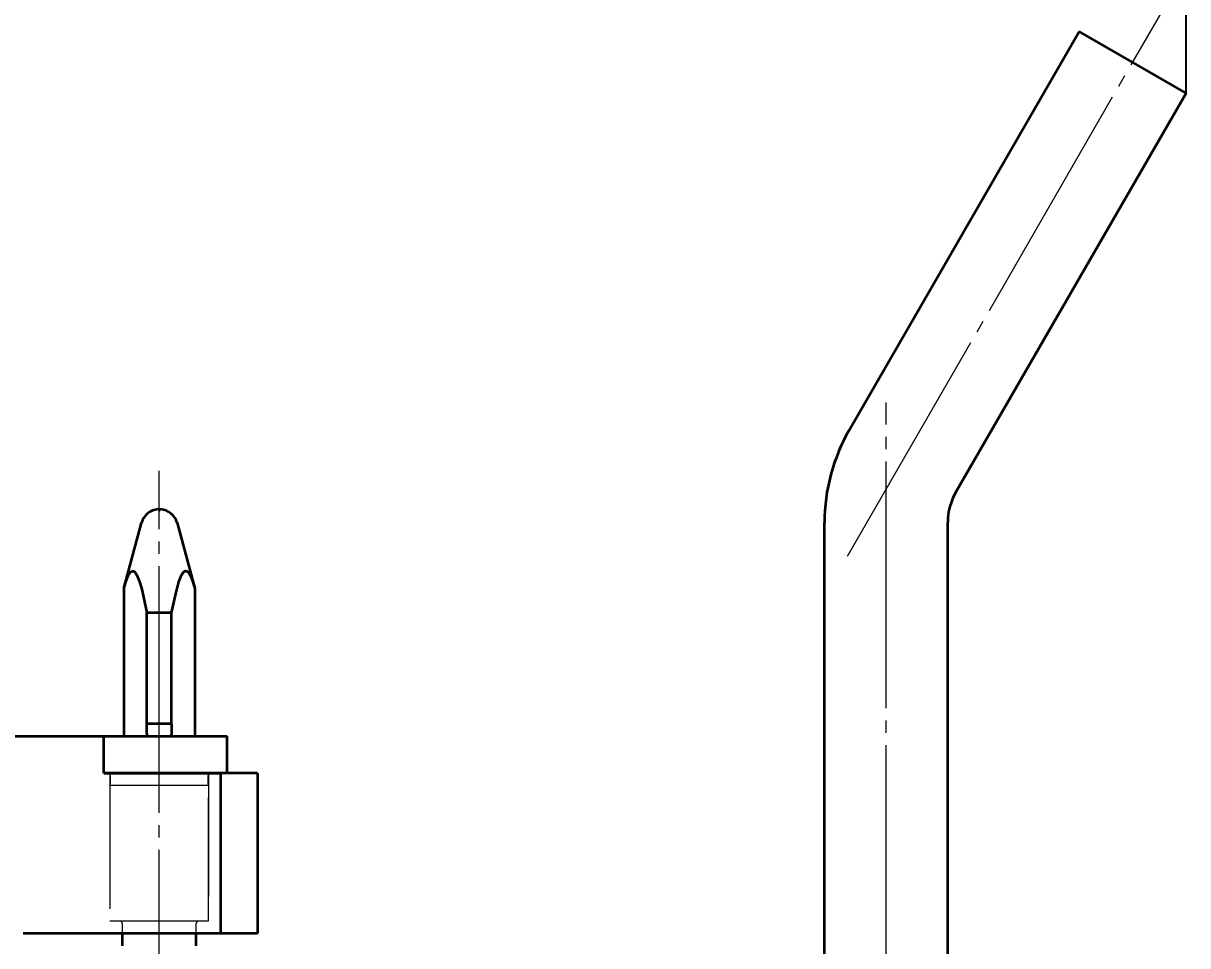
# Model space of a CAD drawing. Header units: millimetres. Extents: x 5606 to 13175, y -3239 to -2051.
# Drawn here: x 6516 to 6610.4, y -2405.8 to -2331 of the extents above; entities that cross this region are included whole.
import ezdxf

# ---------------------------------------------------------------- set-up
doc = ezdxf.new("R2010")
doc.units = ezdxf.units.MM
doc.linetypes.add('CENTER-HOKUTO', pattern=[23, 20, -1, 1, -1])
doc.linetypes.add('HIDDEN-HOKUTO', pattern=[3.8, 2.5, -1.3])
doc.layers.add('AM_7', color=2, linetype='CENTER-HOKUTO', lineweight=30)
doc.layers.add('AM_HID', color=1, linetype='HIDDEN-HOKUTO', lineweight=25)
doc.layers.add('word_dim', color=253, linetype='Continuous')
doc.styles.get("Standard").update_dxf_attribs({"font": 'romans.shx', "bigfont": 'bigfont.shx'})
doc.dimstyles.new('RS1-4', dxfattribs={"dimscale": 4, "dimtxt": 3.5, "dimasz": 3, "dimexe": 1, "dimexo": 0, "dimgap": 1, "dimtad": 3, "dimdsep": 46, "dimtxsty": 'Standard', "dimblk1": 'OPEN', "dimblk2": 'OPEN', "dimsah": 1, "dimcen": 0, "dimclrd": 256, "dimclre": 256, "dimclrt": 3, "dimadec": 0, "dimazin": 0, "dimtfac": 1, "dimtmove": 0, "dimatfit": 3, "dimldrblk": 'OPEN', "dimfxl": 0, "dimtolj": 1, "dimtzin": 0, "dimarcsym": 0})

# ---------------------------------------------------------------- blocks, each defined once
blk = doc.blocks.new('_Open')
at = {"color": 0, "lineweight": -2}
for p, q in [((-1, 0.1667), (0, 0)), ((-1, -0.1667), (0, 0)), ((0, 0), (-1, 0))]:
    blk.add_line(p, q, dxfattribs=at)
blk = doc.blocks.new('*D266')
at = {"layer": 'DEFPOINTS', "color": 0, "linetype": 'Continuous', "ltscale": 2}
for p in [(6610.313, -2218.944), (6610.313, -2336.642), (6330.982, -2565.284)]:
    blk.add_point(p, dxfattribs=at)
at = {"layer": 'word_dim', "linetype": 'Continuous', "lineweight": -2, "ltscale": 2}
for p, q in [((6330.982, -2565.284), (6330.982, -2214.944)), ((6610.313, -2336.642), (6610.313, -2214.944)), ((6342.982, -2218.944), (6598.313, -2218.944))]:
    blk.add_line(p, q, dxfattribs=at)
at = {"layer": 'word_dim', "linetype": 'Continuous', "lineweight": -2, "ltscale": 2, "xscale": 12, "yscale": 12, "zscale": 12, "rotation": 180}
blk.add_blockref('_Open', (6330.982, -2218.944), dxfattribs=at)
at = {"layer": 'word_dim', "linetype": 'Continuous', "lineweight": -2, "ltscale": 2, "xscale": 12, "yscale": 12, "zscale": 12}
blk.add_blockref('_Open', (6610.313, -2218.944), dxfattribs=at)
at = {"layer": 'word_dim', "color": 3, "linetype": 'Continuous', "ltscale": 2, "insert": (6470.648, -2207.944), "char_height": 14, "attachment_point": 5}
blk.add_mtext('\\A1;279.33', dxfattribs=at)

msp = doc.modelspace()

# ---------------------------------------------------------------- linework, layer by layer
at = {"color": 7, "lineweight": 35}
for p, q in [((6582.992, -2363.963), (6601.652, -2331.642)), ((6591.652, -2368.963), (6610.313, -2336.642)), ((6580.982, -2418.784), (6580.982, -2371.463)), ((6590.982, -2423.784), (6590.982, -2371.463))]:
    msp.add_line(p, q, dxfattribs=at)
at = {"color": 7, "lineweight": 35, "ltscale": 0.250003}
msp.add_line((6610.313, -2336.642), (6601.652, -2331.642), dxfattribs=at)
at = {"color": 7, "lineweight": 35, "ltscale": 0.00246}
for p, q in [((6526.914, -2370.393), (6527.012, -2370.393)), ((6526.914, -2370.393), (6527.012, -2370.393)), ((6527.012, -2370.393), (6527.111, -2370.393)), ((6527.012, -2370.393), (6527.111, -2370.393))]:
    msp.add_line(p, q, dxfattribs=at)
at = {"color": 7, "lineweight": 35, "ltscale": 0.137865}
for p, q in [((6524.136, -2376.829), (6525.563, -2371.502)), ((6528.461, -2371.502), (6529.889, -2376.829))]:
    msp.add_line(p, q, dxfattribs=at)
at = {"color": 7, "lineweight": 35, "ltscale": 0.298874}
for p, q in [((6524.136, -2376.829), (6524.136, -2388.784)), ((6529.889, -2376.829), (6529.889, -2388.784))]:
    msp.add_line(p, q, dxfattribs=at)
at = {"color": 7, "lineweight": 35, "ltscale": 0.225}
for p, q in [((6526.012, -2387.784), (6526.012, -2378.784)), ((6528.012, -2387.784), (6528.012, -2378.784))]:
    msp.add_line(p, q, dxfattribs=at)
at = {"color": 7, "lineweight": 35, "ltscale": 0.05}
for p, q in [((6528.012, -2378.784), (6526.012, -2378.784)), ((6528.012, -2387.784), (6526.012, -2387.784))]:
    msp.add_line(p, q, dxfattribs=at)
at = {"color": 7, "lineweight": 35, "ltscale": 0.017579}
for p, q in [((6525.994, -2388.583), (6525.994, -2387.88)), ((6528.031, -2388.583), (6528.031, -2387.88))]:
    msp.add_line(p, q, dxfattribs=at)
at = {"color": 7, "lineweight": 35, "ltscale": 0.363248}
msp.add_line((6507.982, -2388.784), (6522.512, -2388.784), dxfattribs=at)
at = {"color": 7, "lineweight": 35, "ltscale": 0.075}
for p, q in [((6522.512, -2391.784), (6522.512, -2388.784)), ((6532.512, -2391.784), (6532.512, -2388.784)), ((6534.982, -2391.784), (6531.982, -2391.784)), ((6534.982, -2404.784), (6531.982, -2404.784))]:
    msp.add_line(p, q, dxfattribs=at)
at = {"color": 7, "lineweight": 35, "ltscale": 0.25}
for p, q in [((6522.512, -2388.784), (6532.512, -2388.784)), ((6532.512, -2391.784), (6522.512, -2391.784))]:
    msp.add_line(p, q, dxfattribs=at)
at = {"color": 7, "lineweight": 35, "ltscale": 0.236752}
msp.add_line((6522.512, -2391.784), (6531.982, -2391.784), dxfattribs=at)
at = {"color": 7, "lineweight": 35, "ltscale": 0.325}
for p, q in [((6531.982, -2391.784), (6531.982, -2404.784)), ((6534.982, -2391.784), (6534.982, -2404.784))]:
    msp.add_line(p, q, dxfattribs=at)
at = {"color": 7, "lineweight": 35, "ltscale": 0.4}
msp.add_line((6531.982, -2404.784), (6515.982, -2404.784), dxfattribs=at)
at = {"color": 7, "lineweight": 35, "ltscale": 0.025}
for p, q in [((6524.012, -2404.784), (6524.012, -2405.784)), ((6530.012, -2405.784), (6530.012, -2404.784))]:
    msp.add_line(p, q, dxfattribs=at)
at = {"color": 7, "lineweight": 35}
for points in [[(6524.136, -2376.829), (6524.344, -2376.144), (6524.552, -2375.662), (6524.709, -2375.455), (6524.798, -2375.4)], [(6524.798, -2375.4), (6524.908, -2375.4), (6524.993, -2375.448), (6525.067, -2375.523), (6525.195, -2375.73), (6525.413, -2376.279), (6525.589, -2376.883), (6525.742, -2377.506), (6526.012, -2378.784)], [(6528.012, -2378.784), (6528.346, -2377.238), (6528.611, -2376.28), (6528.829, -2375.732), (6528.951, -2375.532), (6529.02, -2375.457), (6529.149, -2375.392), (6529.23, -2375.401)], [(6529.23, -2375.401), (6529.301, -2375.442), (6529.428, -2375.588), (6529.535, -2375.782), (6529.653, -2376.067), (6529.889, -2376.829)], [(6525.994, -2388.583), (6526.011, -2388.677), (6526.074, -2388.762), (6526.137, -2388.784)], [(6527.887, -2388.784), (6527.962, -2388.753), (6527.995, -2388.714), (6528.031, -2388.583)]]:
    msp.add_lwpolyline(points, dxfattribs=at)
for centre, radius, start, end in [((6595.982, -2371.463), 15, 150, 179.99999), ((6595.982, -2371.463), 5, 150, 179.99999), ((6527.012, -2371.89), 1.5, 93.76041, 164.99999), ((6527.012, -2371.89), 1.5, 15, 86.23959), ((6526.255, -2387.88), 0.261, 158.38112, 180.11877), ((6527.769, -2387.88), 0.262, 359.88616, 21.59719)]:
    msp.add_arc(centre, radius, start, end, dxfattribs=at)
at = {"layer": 'AM_7', "color": 2, "lineweight": 13}
for p, q in [((6582.858, -2374.195), (6610.447, -2326.41)), ((6585.982, -2478.516), (6585.982, -2361.731)), ((6527.012, -2418.012), (6527.012, -2367.274)), ((6527.012, -2370.581), (6527.012, -2370.376))]:
    msp.add_line(p, q, dxfattribs=at)
at = {"layer": 'AM_HID', "color": 1, "lineweight": 13, "ltscale": 4}
for p, q in [((6527.012, -2370.564), (6526.914, -2370.393)), ((6527.111, -2370.393), (6527.012, -2370.564)), ((6526.012, -2387.784), (6526.012, -2378.784)), ((6528.012, -2378.784), (6526.012, -2378.784)), ((6528.012, -2387.784), (6528.012, -2378.784)), ((6525.994, -2388.583), (6525.994, -2387.88)), ((6528.012, -2387.784), (6526.012, -2387.784)), ((6528.031, -2388.583), (6528.031, -2387.88)), ((6522.512, -2391.784), (6522.512, -2388.784)), ((6523.012, -2391.784), (6523.012, -2404.784)), ((6531.012, -2391.784), (6531.012, -2404.784)), ((6531.982, -2391.784), (6531.982, -2404.784)), ((6523.037, -2391.984), (6523.037, -2392.687)), ((6530.987, -2392.687), (6530.987, -2391.984)), ((6523.012, -2392.784), (6523.012, -2403.784)), ((6527.012, -2392.784), (6523.012, -2392.784)), ((6527.012, -2392.784), (6523.012, -2392.784)), ((6531.012, -2392.784), (6527.012, -2392.784)), ((6531.012, -2392.784), (6527.012, -2392.784)), ((6531.012, -2403.784), (6531.012, -2392.784)), ((6527.012, -2403.784), (6523.012, -2403.784)), ((6524.012, -2403.984), (6524.012, -2404.784)), ((6531.012, -2403.784), (6527.012, -2403.784)), ((6530.012, -2404.784), (6530.012, -2403.984))]:
    msp.add_line(p, q, dxfattribs=at)
for points in [[(6524.795, -2375.401), (6524.724, -2375.442), (6524.597, -2375.588), (6524.49, -2375.782), (6524.371, -2376.067), (6524.136, -2376.829)], [(6526.012, -2378.784), (6525.679, -2377.238), (6525.413, -2376.28), (6525.196, -2375.732), (6525.074, -2375.532), (6525.004, -2375.457), (6524.876, -2375.392), (6524.795, -2375.401)], [(6529.226, -2375.4), (6529.116, -2375.4), (6529.031, -2375.448), (6528.958, -2375.523), (6528.83, -2375.73), (6528.612, -2376.279), (6528.436, -2376.883), (6528.283, -2377.506), (6528.012, -2378.784)], [(6529.889, -2376.829), (6529.681, -2376.144), (6529.473, -2375.662), (6529.316, -2375.455), (6529.226, -2375.4)], [(6526.137, -2388.784), (6526.063, -2388.753), (6526.03, -2388.714), (6525.994, -2388.583)], [(6528.031, -2388.583), (6528.014, -2388.677), (6527.951, -2388.762), (6527.887, -2388.784)]]:
    msp.add_lwpolyline(points, dxfattribs=at)
for centre, radius, start, end in [((6526.256, -2387.88), 0.262, 158.40281, 180.11384), ((6527.769, -2387.88), 0.261, 359.88123, 21.61889), ((6522.837, -2391.984), 0.2, 360, 90), ((6531.187, -2391.984), 0.2, 90, 180.00001), ((6522.837, -2392.687), 0.2, 331.04497, 360), ((6531.187, -2392.687), 0.2, 180.00001, 208.95502), ((6523.812, -2403.984), 0.2, 360, 90), ((6530.212, -2403.984), 0.2, 90, 180.00001)]:
    msp.add_arc(centre, radius, start, end, dxfattribs=at)

# ---------------------------------------------------------------- dimensions: what is measured, and where the dimension line sits
at = {"layer": 'word_dim', "linetype": 'Continuous', "ltscale": 2}
dim = msp.add_linear_dim(base=(6610.313, -2218.944), p1=(6330.982, -2565.284), p2=(6610.313, -2336.642), dimstyle='RS1-4', dxfattribs=at)
dim.commit()
dim.dimension.update_dxf_attribs({"geometry": '*D266', "text_midpoint": (6470.648, -2207.944)})

doc.saveas('drawing.dxf')
